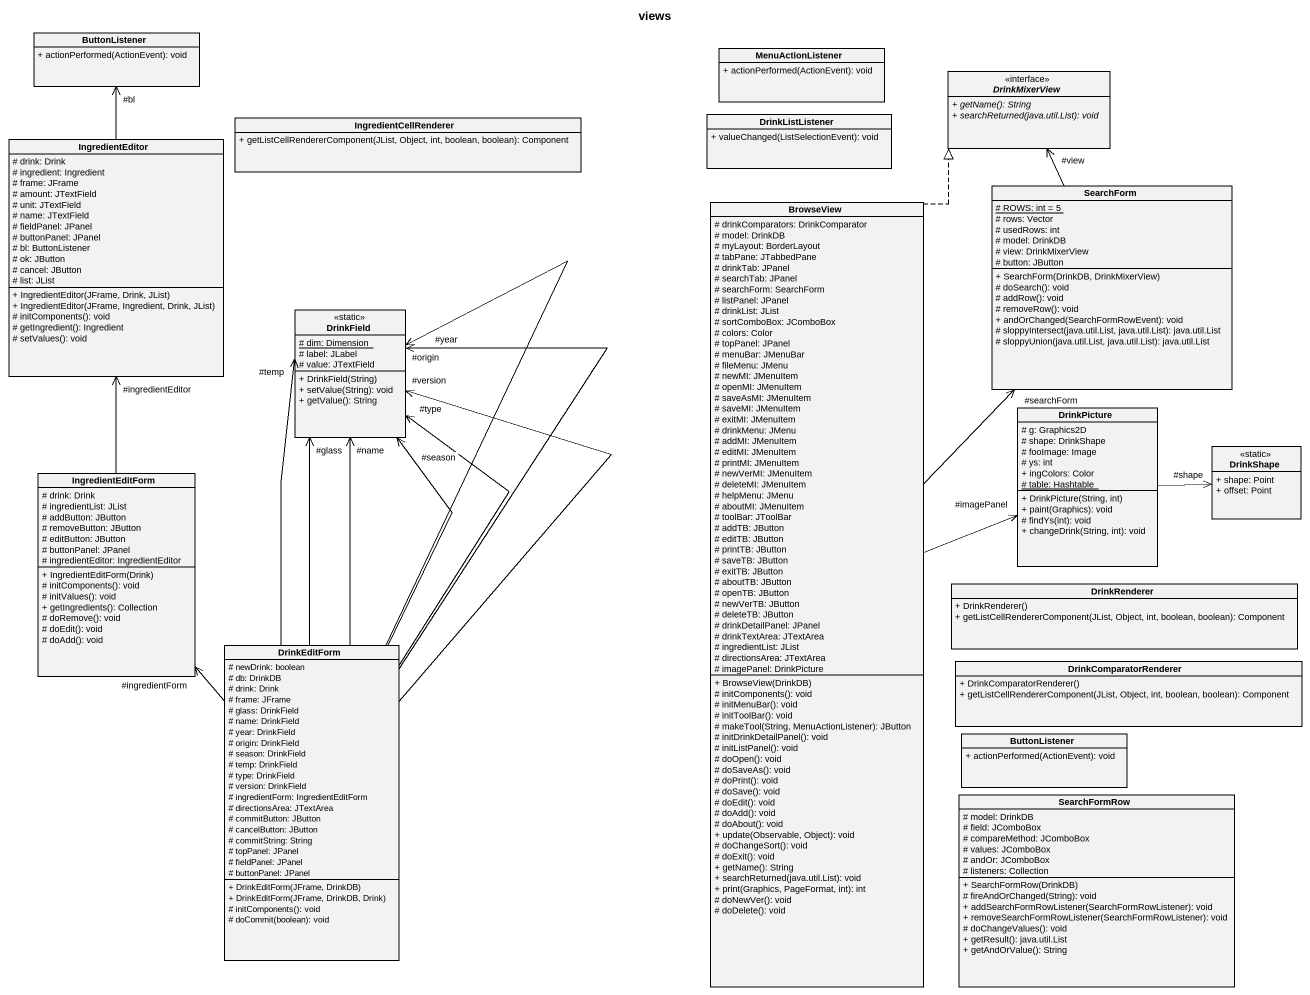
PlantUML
@startuml
title views
hide circle
hide empty members
skinparam classAttributeIconSize 0
class ButtonListener {
  + actionPerformed(ActionEvent): void
}
class MenuActionListener {
  + actionPerformed(ActionEvent): void
}
interface DrinkMixerView <<interface>> {
  {abstract} + getName(): String
  {abstract} + searchReturned(java.util.List): void
}
class IngredientCellRenderer {
  + getListCellRendererComponent(JList, Object, int, boolean, boolean): Component
}
class DrinkListListener {
  + valueChanged(ListSelectionEvent): void
}
class IngredientEditor {
  # drink: Drink
  # ingredient: Ingredient
  # frame: JFrame
  # amount: JTextField
  # unit: JTextField
  # name: JTextField
  # fieldPanel: JPanel
  # buttonPanel: JPanel
  # bl: ButtonListener
  # ok: JButton
  # cancel: JButton
  # list: JList
  + IngredientEditor(JFrame, Drink, JList)
  + IngredientEditor(JFrame, Ingredient, Drink, JList)
  # initComponents(): void
  # getIngredient(): Ingredient
  # setValues(): void
}
class SearchForm {
  {static} # ROWS: int = 5
  # rows: Vector
  # usedRows: int
  # model: DrinkDB
  # view: DrinkMixerView
  # button: JButton
  + SearchForm(DrinkDB, DrinkMixerView)
  # doSearch(): void
  # addRow(): void
  # removeRow(): void
  + andOrChanged(SearchFormRowEvent): void
  # sloppyIntersect(java.util.List, java.util.List): java.util.List
  # sloppyUnion(java.util.List, java.util.List): java.util.List
}
class BrowseView {
  # drinkComparators: DrinkComparator
  # model: DrinkDB
  # myLayout: BorderLayout
  # tabPane: JTabbedPane
  # drinkTab: JPanel
  # searchTab: JPanel
  # searchForm: SearchForm
  # listPanel: JPanel
  # drinkList: JList
  # sortComboBox: JComboBox
  # colors: Color
  # topPanel: JPanel
  # menuBar: JMenuBar
  # fileMenu: JMenu
  # newMI: JMenuItem
  # openMI: JMenuItem
  # saveAsMI: JMenuItem
  # saveMI: JMenuItem
  # exitMI: JMenuItem
  # drinkMenu: JMenu
  # addMI: JMenuItem
  # editMI: JMenuItem
  # printMI: JMenuItem
  # newVerMI: JMenuItem
  # deleteMI: JMenuItem
  # helpMenu: JMenu
  # aboutMI: JMenuItem
  # toolBar: JToolBar
  # addTB: JButton
  # editTB: JButton
  # printTB: JButton
  # saveTB: JButton
  # exitTB: JButton
  # aboutTB: JButton
  # openTB: JButton
  # newVerTB: JButton
  # deleteTB: JButton
  # drinkDetailPanel: JPanel
  # drinkTextArea: JTextArea
  # ingredientList: JList
  # directionsArea: JTextArea
  # imagePanel: DrinkPicture
  + BrowseView(DrinkDB)
  # initComponents(): void
  # initMenuBar(): void
  # initToolBar(): void
  # makeTool(String, MenuActionListener): JButton
  # initDrinkDetailPanel(): void
  # initListPanel(): void
  # doOpen(): void
  # doSaveAs(): void
  # doPrint(): void
  # doSave(): void
  # doEdit(): void
  # doAdd(): void
  # doAbout(): void
  + update(Observable, Object): void
  # doChangeSort(): void
  # doExit(): void
  + getName(): String
  + searchReturned(java.util.List): void
  + print(Graphics, PageFormat, int): int
  # doNewVer(): void
  # doDelete(): void
}
class DrinkField <<static>> {
  {static} # dim: Dimension
  # label: JLabel
  # value: JTextField
  + DrinkField(String)
  + setValue(String): void
  + getValue(): String
}
class DrinkPicture {
  # g: Graphics2D
  # shape: DrinkShape
  # fooImage: Image
  # ys: int
  + ingColors: Color
  {static} # table: Hashtable
  + DrinkPicture(String, int)
  + paint(Graphics): void
  # findYs(int): void
  + changeDrink(String, int): void
}
class DrinkShape <<static>> {
  + shape: Point
  + offset: Point
}
class IngredientEditForm {
  # drink: Drink
  # ingredientList: JList
  # addButton: JButton
  # removeButton: JButton
  # editButton: JButton
  # buttonPanel: JPanel
  # ingredientEditor: IngredientEditor
  + IngredientEditForm(Drink)
  # initComponents(): void
  # initValues(): void
  + getIngredients(): Collection
  # doRemove(): void
  # doEdit(): void
  # doAdd(): void
}
class DrinkRenderer {
  + DrinkRenderer()
  + getListCellRendererComponent(JList, Object, int, boolean, boolean): Component
}
class DrinkEditForm {
  # newDrink: boolean
  # db: DrinkDB
  # drink: Drink
  # frame: JFrame
  # glass: DrinkField
  # name: DrinkField
  # year: DrinkField
  # origin: DrinkField
  # season: DrinkField
  # temp: DrinkField
  # type: DrinkField
  # version: DrinkField
  # ingredientForm: IngredientEditForm
  # directionsArea: JTextArea
  # commitButton: JButton
  # cancelButton: JButton
  # commitString: String
  # topPanel: JPanel
  # fieldPanel: JPanel
  # buttonPanel: JPanel
  + DrinkEditForm(JFrame, DrinkDB)
  + DrinkEditForm(JFrame, DrinkDB, Drink)
  # initComponents(): void
  # doCommit(boolean): void
}
class DrinkComparatorRenderer {
  + DrinkComparatorRenderer()
  + getListCellRendererComponent(JList, Object, int, boolean, boolean): Component
}
class "ButtonListener" as ButtonListener_2 {
  + actionPerformed(ActionEvent): void
}
class SearchFormRow {
  # model: DrinkDB
  # field: JComboBox
  # compareMethod: JComboBox
  # values: JComboBox
  # andOr: JComboBox
  # listeners: Collection
  + SearchFormRow(DrinkDB)
  # fireAndOrChanged(String): void
  + addSearchFormRowListener(SearchFormRowListener): void
  + removeSearchFormRowListener(SearchFormRowListener): void
  # doChangeValues(): void
  + getResult(): java.util.List
  + getAndOrValue(): String
}
IngredientEditor -up-> "#bl" ButtonListener
SearchForm -up-> "#view" DrinkMixerView
BrowseView .up.|> DrinkMixerView
BrowseView -up-> "#searchForm" SearchForm
BrowseView -right-> "#imagePanel" DrinkPicture
DrinkPicture -right-> "#shape" DrinkShape
IngredientEditForm -up-> "#ingredientEditor" IngredientEditor
DrinkEditForm -up-> "#glass" DrinkField
DrinkEditForm -up-> "#name" DrinkField
DrinkEditForm -up-> "#origin" DrinkField
DrinkEditForm -up-> "#season" DrinkField
DrinkEditForm -up-> "#temp" DrinkField
DrinkEditForm -up-> "#type" DrinkField
DrinkEditForm -up-> "#version" DrinkField
DrinkEditForm -up-> "#year" DrinkField
DrinkEditForm -up-> "#ingredientForm" IngredientEditForm
@enduml
